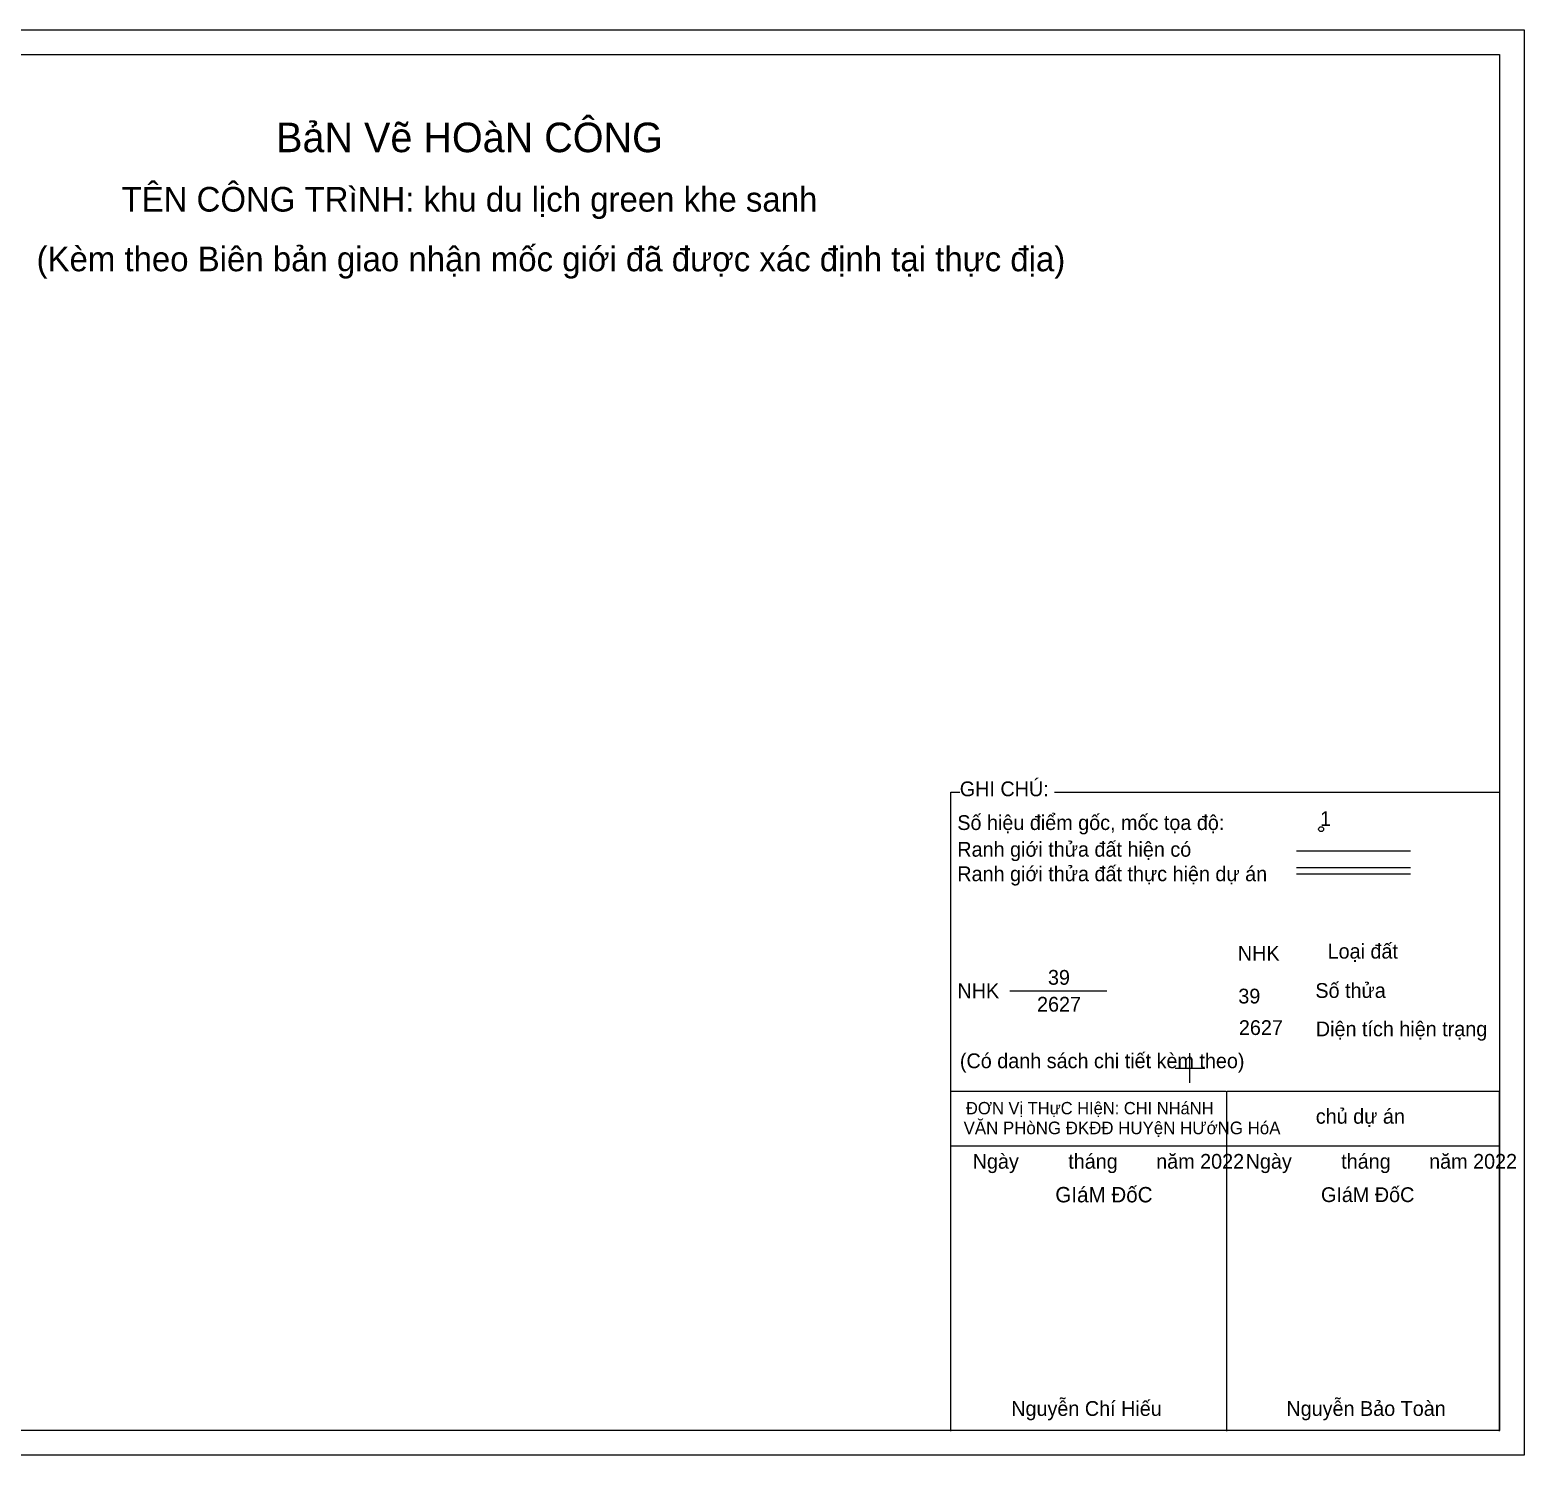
# Model space of a CAD drawing. Extents: x 543554 to 548422, y 1840562 to 1844578.
# Drawn here: x 547018 to 547624, y 1843073 to 1843651 of the extents above; entities that cross this region are included whole.
import ezdxf

# ---------------------------------------------------------------- set-up
doc = ezdxf.new("R2010")
doc.units = 0
for name, color, linetype in [('Level 10', 7, 'Continuous'), ('Level 12', 7, 'Continuous'), ('Level 17', 7, 'Continuous'), ('Level 20', 7, 'Continuous'), ('Level 21', 7, 'Continuous'), ('Level 23', 7, 'Continuous'), ('Level 27', 7, 'Continuous'), ('Level 63', 7, 'Continuous'), ('Level 7', 7, 'Continuous')]:
    doc.layers.add(name, color=color, linetype=linetype)

msp = doc.modelspace()

# ---------------------------------------------------------------- linework, layer by layer
at = {"layer": 'Level 10'}
msp.add_lwpolyline([(546811.59, 1843072.6), (546811.59, 1843651.26), (547624.03, 1843651.26), (547624.03, 1843072.6)], close=True, dxfattribs=at)
at = {"layer": 'Level 17'}
for p, q in [((547391.31, 1843341.71), (547394.98, 1843341.71)), ((547391.31, 1843220.43), (547391.31, 1843341.71)), ((547433.38, 1843341.71), (547614.03, 1843341.71))]:
    msp.add_line(p, q, dxfattribs=at)
at = {"layer": 'Level 20'}
for p, q in [((547531.68, 1843317.94), (547577.89, 1843317.94)), ((547531.68, 1843311.12), (547577.89, 1843311.12)), ((547531.68, 1843308.59), (547577.89, 1843308.59)), ((547415.35, 1843261.12), (547454.69, 1843261.12))]:
    msp.add_line(p, q, dxfattribs=at)
at = {"layer": 'Level 21'}
msp.add_circle((547541.63, 1843326.73), 1, dxfattribs=at)
at = {"layer": 'Level 23'}
msp.add_line((547613.91, 1843220.43), (547614.03, 1843220.43), dxfattribs=at)
msp.add_line((547613.91, 1843220.43), (547614.03, 1843220.43), dxfattribs=at)
msp.add_lwpolyline([(547614.03, 1843198.11), (547614.03, 1843198.23), (547613.91, 1843198.23)], dxfattribs=at)
at = {"layer": 'Level 27'}
for p, q in [((547391.31, 1843220.43), (547503.03, 1843220.43)), ((547391.31, 1843082.29), (547391.31, 1843220.43)), ((547503.37, 1843220.43), (547613.91, 1843220.43)), ((547503.37, 1843198.23), (547503.37, 1843220.43)), ((547503.37, 1843220.43), (547613.91, 1843220.43)), ((547614.03, 1843198.23), (547614.03, 1843220.43)), ((547391.31, 1843198.23), (547503.03, 1843198.23)), ((547503.37, 1843198.23), (547613.91, 1843198.23)), ((547503.37, 1843082.29), (547503.37, 1843198.11)), ((547614.03, 1843082.29), (547614.03, 1843198.11))]:
    msp.add_line(p, q, dxfattribs=at)
at = {"layer": 'Level 63'}
for p, q in [((547488.38, 1843223.77), (547488.38, 1843235.77)), ((547482.38, 1843229.77), (547494.38, 1843229.77))]:
    msp.add_line(p, q, dxfattribs=at)
msp.add_lwpolyline([(546821.59, 1843641.26), (547614.03, 1843641.26), (547614.03, 1843082.6), (546821.59, 1843082.6), (546821.59, 1843641.26)], dxfattribs=at)
at = {"layer": 'Level 7'}
msp.add_line((547541.64, 1843326.73), (547541.64, 1843326.73), dxfattribs=at)

# ---------------------------------------------------------------- texts
at = {"layer": 'Level 12'}
msp.add_text('1', height=6, dxfattribs=at).set_placement((547541.23, 1843328.03))
at = {"layer": 'Level 20'}
for s, p in [('GHI CHÚ:', (547394.98, 1843340.11)), ('Số hiệu điểm gốc, mốc tọa độ:', (547393.98, 1843326.4)), ('Ranh giới thửa đất hiện có', (547393.98, 1843315.56)), ('Ranh giới thửa đất thực hiện dự án', (547393.98, 1843305.62)), ('NHK', (547507.84, 1843273.36)), ('Loại đất', (547544.27, 1843274.19)), ('39', (547430.78, 1843263.57)), ('Số thửa', (547539.31, 1843258.24)), ('NHK', (547394.03, 1843258.12)), ('2627', (547426.35, 1843252.66)), ('39', (547508.04, 1843255.97)), ('2627', (547508.26, 1843243.17)), ('Diện tích hiện trạng', (547539.5, 1843242.65)), ('(Có danh sách chi tiết kèm theo)', (547395.03, 1843229.7))]:
    msp.add_text(s, height=6, dxfattribs=at).set_placement(p)
at = {"layer": 'Level 23'}
for s, height, p in [('BảN Vẽ HOàN CÔNG', 12, (547117.51, 1843601.6)), ('TÊN CÔNG TRìNH: khu du lịch green khe sanh', 10, (547054.76, 1843577.47)), ('(Kèm theo Biên bản giao nhận mốc giới đã được xác định tại thực địa)', 10, (547020.28, 1843553.25)), ('ĐƠN Vị THựC HIệN: CHI NHáNH', 5, (547397.5, 1843210.98)), ('chủ dự án', 6, (547539.49, 1843207.16)), ('VĂN PHòNG ĐKĐĐ HUYệN HƯớNG HóA', 5.1177, (547396.54, 1843202.89)), ('Ngày         tháng       năm 2022', 6, (547400.22, 1843188.88)), ('Ngày         tháng       năm 2022', 6, (547511.01, 1843188.88)), (' GIáM ĐốC', 6.245, (547431.45, 1843175.22)), ('GIáM ĐốC', 6, (547541.59, 1843175.34)), ('Nguyễn Chí Hiếu', 6, (547415.87, 1843088.53)), ('Nguyễn Bảo Toàn', 6, (547527.55, 1843088.53))]:
    msp.add_text(s, height=height, dxfattribs=at).set_placement(p)

doc.saveas('drawing.dxf')
